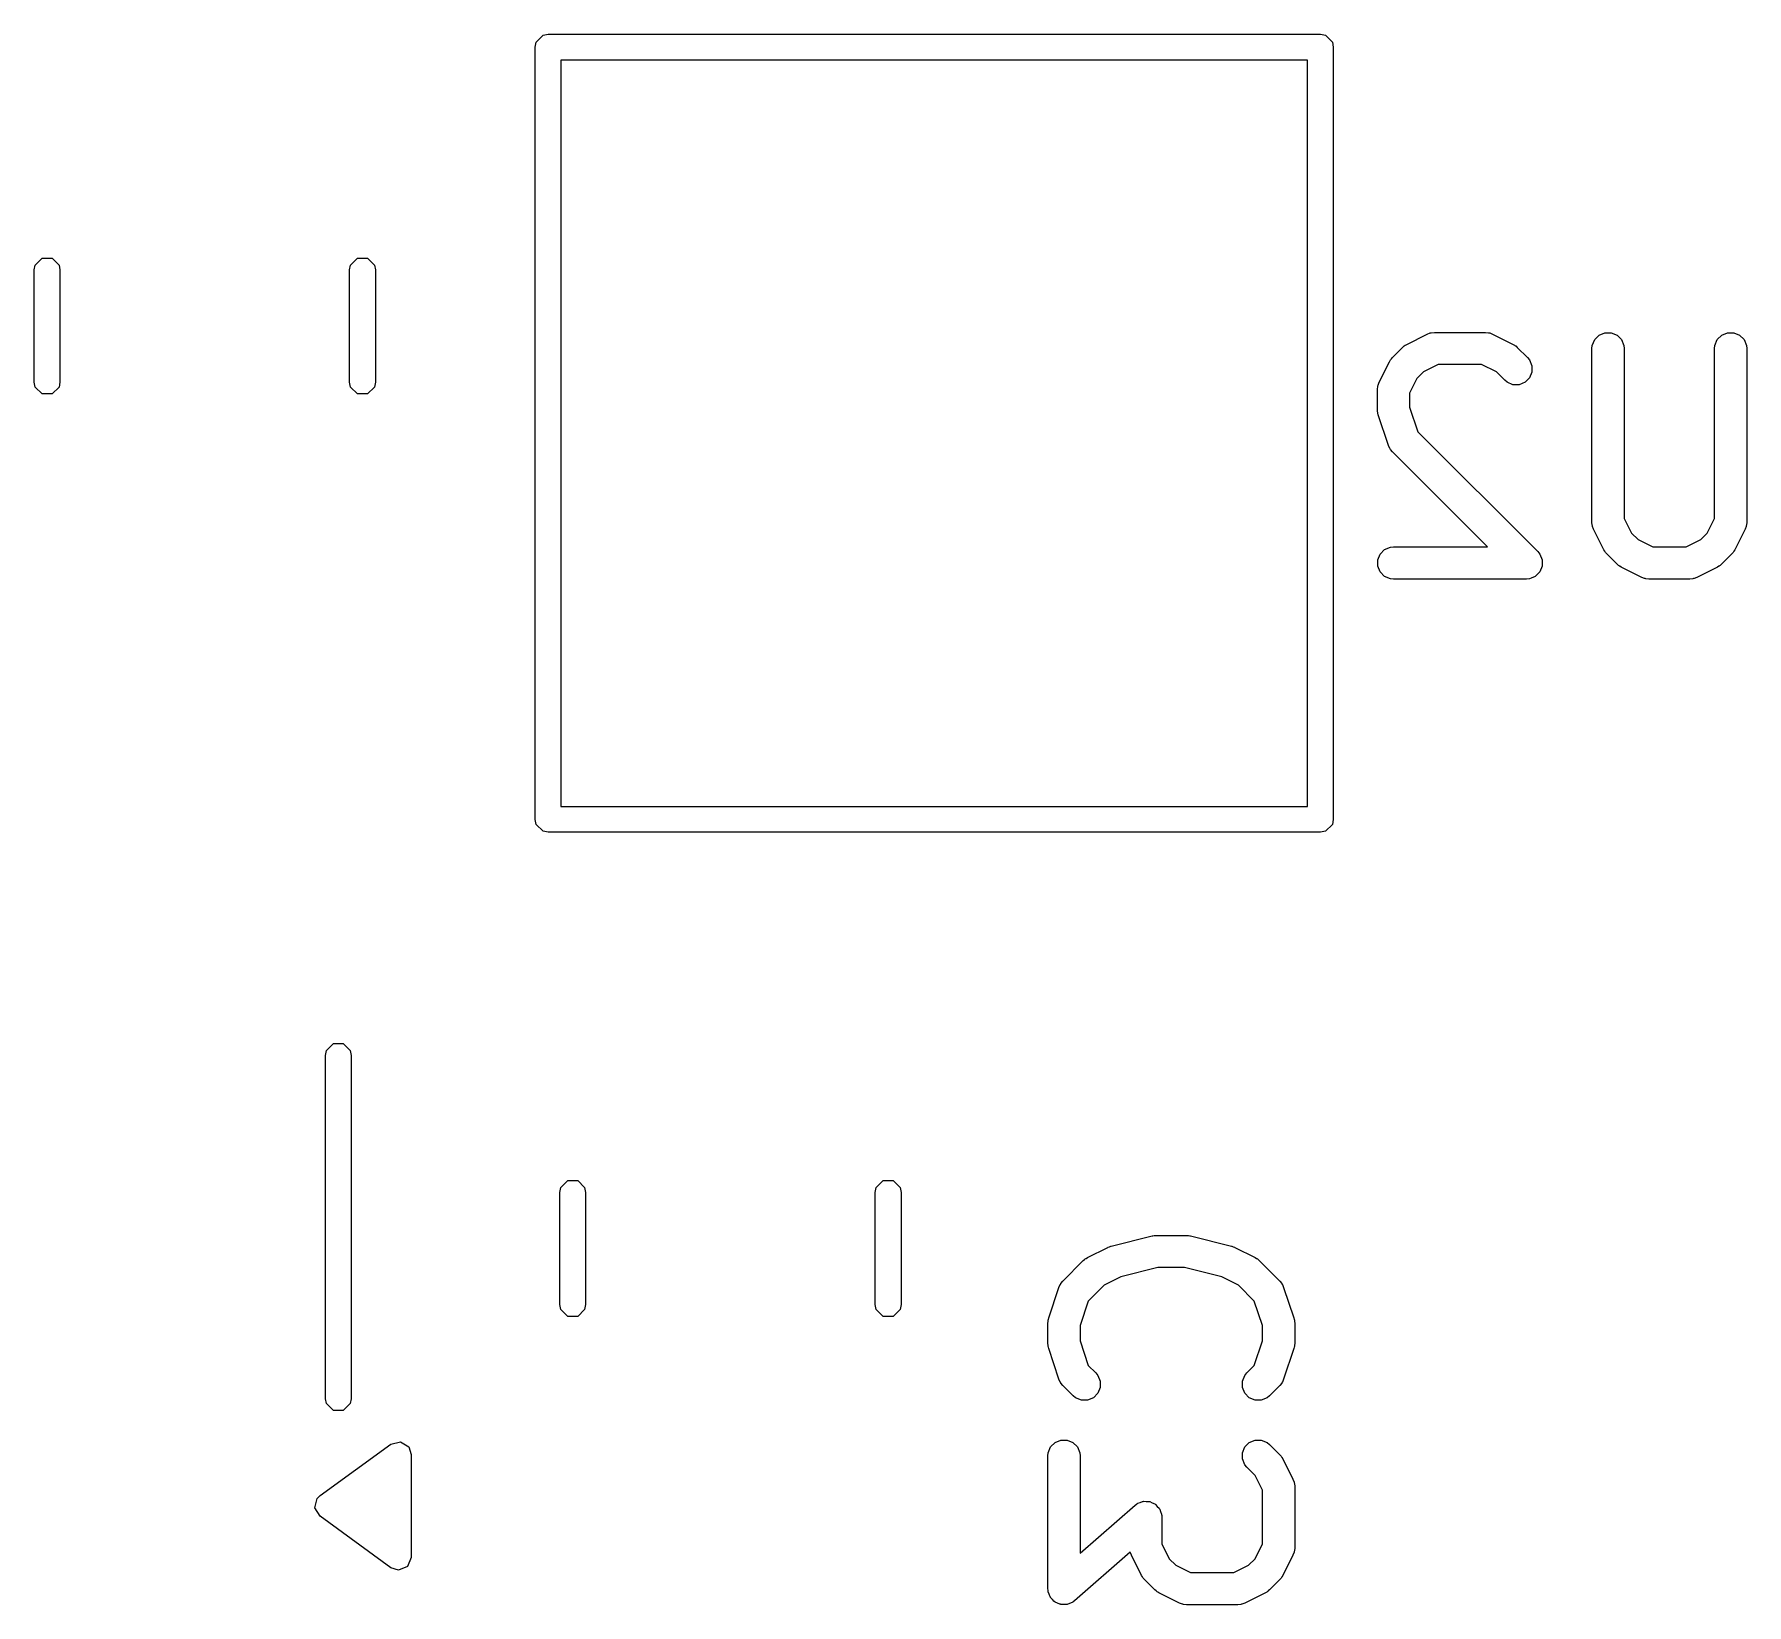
# Model space of a CAD drawing. Extents: x 2.6 to 14.1, y -9.2 to -3.9.
# Drawn here: x 11.1492 to 11.4634, y -8.4932 to -8.205 of the extents above; entities that cross this region are included whole.
import ezdxf

# ---------------------------------------------------------------- set-up
doc = ezdxf.new("R2010")
doc.units = 0
doc.header["$MEASUREMENT"] = 0
doc.layers.add('BLACK', color=7, linetype='CONTINUOUS')

msp = doc.modelspace()

# ---------------------------------------------------------------- linework, layer by layer
at = {"layer": 'BLACK', "linetype": 'CONTINUOUS'}
for p, q in [((11.24256, -8.20513), (11.24347, -8.20495)), ((11.24347, -8.20495), (11.3852, -8.20495)), ((11.3852, -8.20495), (11.3861, -8.20513)), ((11.24111, -8.20731), (11.24129, -8.20641)), ((11.24111, -8.34905), (11.24111, -8.20731)), ((11.24129, -8.20641), (11.24256, -8.20513)), ((11.3861, -8.20513), (11.38738, -8.20641)), ((11.38738, -8.20641), (11.38756, -8.20731)), ((11.38756, -8.20731), (11.38756, -8.34905)), ((11.24583, -8.20968), (11.24583, -8.34669)), ((11.38284, -8.20968), (11.24583, -8.20968)), ((11.38284, -8.34669), (11.38284, -8.20968)), ((11.14918, -8.24821), (11.14936, -8.24731)), ((11.14918, -8.26878), (11.14918, -8.24821)), ((11.14936, -8.24731), (11.15064, -8.24603)), ((11.15064, -8.24603), (11.15244, -8.24603)), ((11.15244, -8.24603), (11.15372, -8.24731)), ((11.15372, -8.24731), (11.1539, -8.24821)), ((11.1539, -8.24821), (11.1539, -8.26878)), ((11.20705, -8.24821), (11.20723, -8.24731)), ((11.20705, -8.26878), (11.20705, -8.24821)), ((11.20723, -8.24731), (11.20851, -8.24603)), ((11.20851, -8.24603), (11.21032, -8.24603)), ((11.21032, -8.24603), (11.2116, -8.24731)), ((11.2116, -8.24731), (11.21178, -8.24821)), ((11.21178, -8.24821), (11.21178, -8.26878)), ((11.40103, -8.26186), (11.40478, -8.25998)), ((11.40478, -8.25998), (11.40532, -8.25977)), ((11.40532, -8.25977), (11.40543, -8.25977)), ((11.40543, -8.25977), (11.40553, -8.25973)), ((11.40553, -8.25973), (11.4061, -8.25967)), ((11.4061, -8.25967), (11.41548, -8.25967)), ((11.41548, -8.25967), (11.41605, -8.25973)), ((11.41605, -8.25973), (11.41615, -8.25977)), ((11.41615, -8.25977), (11.41626, -8.25977)), ((11.41626, -8.25977), (11.4168, -8.25998)), ((11.4168, -8.25998), (11.42055, -8.26186)), ((11.43508, -8.26205), (11.43552, -8.26098)), ((11.43552, -8.26098), (11.43633, -8.26017)), ((11.43633, -8.26017), (11.4374, -8.25973)), ((11.4374, -8.25973), (11.43855, -8.25973)), ((11.43855, -8.25973), (11.43962, -8.26017)), ((11.43962, -8.26017), (11.44043, -8.26098)), ((11.44043, -8.26098), (11.44087, -8.26205)), ((11.45758, -8.26205), (11.45802, -8.26098)), ((11.45802, -8.26098), (11.45883, -8.26017)), ((11.45883, -8.26017), (11.4599, -8.25973)), ((11.4599, -8.25973), (11.46105, -8.25973)), ((11.46105, -8.25973), (11.46211, -8.26017)), ((11.46211, -8.26017), (11.46293, -8.26098)), ((11.46293, -8.26098), (11.46337, -8.26205)), ((11.39803, -8.26473), (11.39809, -8.26465)), ((11.39809, -8.26465), (11.39815, -8.26456)), ((11.39815, -8.26456), (11.39821, -8.26451)), ((11.39821, -8.26451), (11.39839, -8.26428)), ((11.39839, -8.26428), (11.40027, -8.26241)), ((11.40027, -8.26241), (11.40049, -8.26222)), ((11.40049, -8.26222), (11.40054, -8.26216)), ((11.40054, -8.26216), (11.40063, -8.26211)), ((11.40063, -8.26211), (11.40071, -8.26204)), ((11.40071, -8.26204), (11.40079, -8.26201)), ((11.40079, -8.26201), (11.40103, -8.26186)), ((11.42055, -8.26186), (11.4208, -8.26201)), ((11.4208, -8.26201), (11.42087, -8.26204)), ((11.42087, -8.26204), (11.42095, -8.26211)), ((11.42095, -8.26211), (11.42104, -8.26216)), ((11.42104, -8.26216), (11.42109, -8.26222)), ((11.42109, -8.26222), (11.42132, -8.26241)), ((11.42132, -8.26241), (11.42319, -8.26428)), ((11.42319, -8.26428), (11.42356, -8.26473)), ((11.43502, -8.26262), (11.43508, -8.26205)), ((11.43502, -8.29449), (11.43502, -8.26262)), ((11.44087, -8.26205), (11.44093, -8.26262)), ((11.44093, -8.26262), (11.44093, -8.2938)), ((11.45752, -8.26262), (11.45758, -8.26205)), ((11.45752, -8.2938), (11.45752, -8.26262)), ((11.46337, -8.26205), (11.46343, -8.26262)), ((11.46343, -8.26262), (11.46343, -8.29449)), ((11.39596, -8.2688), (11.39784, -8.26505)), ((11.39784, -8.26505), (11.398, -8.2648)), ((11.398, -8.2648), (11.39803, -8.26473)), ((11.4041, -8.26692), (11.40291, -8.26812)), ((11.4068, -8.26558), (11.4041, -8.26692)), ((11.41478, -8.26558), (11.4068, -8.26558)), ((11.41748, -8.26692), (11.41478, -8.26558)), ((11.41901, -8.26846), (11.41748, -8.26692)), ((11.42356, -8.26473), (11.424, -8.2658)), ((11.424, -8.26695), (11.42356, -8.26801)), ((11.424, -8.2658), (11.424, -8.26695)), ((11.14936, -8.26969), (11.14918, -8.26878)), ((11.15064, -8.27096), (11.14936, -8.26969)), ((11.15244, -8.27096), (11.15064, -8.27096)), ((11.15372, -8.26969), (11.15244, -8.27096)), ((11.1539, -8.26878), (11.15372, -8.26969)), ((11.20723, -8.26969), (11.20705, -8.26878)), ((11.20851, -8.27096), (11.20723, -8.26969)), ((11.21032, -8.27096), (11.20851, -8.27096)), ((11.2116, -8.26969), (11.21032, -8.27096)), ((11.21178, -8.26878), (11.2116, -8.26969)), ((11.39565, -8.27012), (11.39571, -8.26955)), ((11.39565, -8.27387), (11.39565, -8.27012)), ((11.39571, -8.26955), (11.39575, -8.26945)), ((11.39575, -8.26945), (11.39576, -8.26934)), ((11.39576, -8.26934), (11.39596, -8.2688)), ((11.40291, -8.26812), (11.40156, -8.27082)), ((11.40156, -8.27082), (11.40156, -8.27339)), ((11.41946, -8.26883), (11.41901, -8.26846)), ((11.42053, -8.26927), (11.41946, -8.26883)), ((11.42168, -8.26927), (11.42053, -8.26927)), ((11.42274, -8.26883), (11.42168, -8.26927)), ((11.42356, -8.26801), (11.42274, -8.26883)), ((11.39568, -8.27416), (11.39565, -8.27387)), ((11.40156, -8.27339), (11.40306, -8.2779)), ((11.39568, -8.27424), (11.39568, -8.27416)), ((11.3957, -8.27434), (11.39568, -8.27424)), ((11.39571, -8.27445), (11.3957, -8.27434)), ((11.39574, -8.27452), (11.39571, -8.27445)), ((11.3958, -8.27481), (11.39574, -8.27452)), ((11.39768, -8.28043), (11.3958, -8.27481)), ((11.39791, -8.28096), (11.39768, -8.28043)), ((11.40306, -8.2779), (11.42507, -8.2999)), ((11.39798, -8.28104), (11.39791, -8.28096)), ((11.39803, -8.28114), (11.39798, -8.28104)), ((11.39839, -8.28158), (11.39803, -8.28114)), ((11.41585, -8.29904), (11.39839, -8.28158)), ((11.43508, -8.29507), (11.43502, -8.29449)), ((11.43512, -8.29517), (11.43508, -8.29507)), ((11.43513, -8.29527), (11.43512, -8.29517)), ((11.43533, -8.29581), (11.43513, -8.29527)), ((11.43721, -8.29956), (11.43533, -8.29581)), ((11.44093, -8.2938), (11.44228, -8.29649)), ((11.45617, -8.29649), (11.45752, -8.2938)), ((11.46311, -8.29581), (11.46124, -8.29956)), ((11.46332, -8.29527), (11.46311, -8.29581)), ((11.46333, -8.29517), (11.46332, -8.29527)), ((11.46337, -8.29507), (11.46333, -8.29517)), ((11.46343, -8.29449), (11.46337, -8.29507)), ((11.39696, -8.29954), (11.39803, -8.2991)), ((11.39803, -8.2991), (11.39861, -8.29904)), ((11.39861, -8.29904), (11.41585, -8.29904)), ((11.44228, -8.29649), (11.44347, -8.29769)), ((11.44347, -8.29769), (11.44617, -8.29904)), ((11.44617, -8.29904), (11.45228, -8.29904)), ((11.45228, -8.29904), (11.45497, -8.29769)), ((11.45497, -8.29769), (11.45617, -8.29649)), ((11.39571, -8.30142), (11.39615, -8.30035)), ((11.39571, -8.30257), (11.39571, -8.30142)), ((11.39615, -8.30035), (11.39696, -8.29954)), ((11.42507, -8.2999), (11.42543, -8.30035)), ((11.42543, -8.30035), (11.42587, -8.30142)), ((11.42587, -8.30142), (11.42587, -8.30257)), ((11.43737, -8.29981), (11.43721, -8.29956)), ((11.4374, -8.29988), (11.43737, -8.29981)), ((11.43746, -8.29996), (11.4374, -8.29988)), ((11.43752, -8.30005), (11.43746, -8.29996)), ((11.43758, -8.3001), (11.43752, -8.30005)), ((11.43776, -8.30033), (11.43758, -8.3001)), ((11.43964, -8.30221), (11.43776, -8.30033)), ((11.43986, -8.30239), (11.43964, -8.30221)), ((11.43991, -8.30245), (11.43986, -8.30239)), ((11.45858, -8.30239), (11.45853, -8.30245)), ((11.45881, -8.30221), (11.45858, -8.30239)), ((11.46069, -8.30033), (11.45881, -8.30221)), ((11.46087, -8.3001), (11.46069, -8.30033)), ((11.46093, -8.30005), (11.46087, -8.3001)), ((11.46099, -8.29996), (11.46093, -8.30005)), ((11.46105, -8.29988), (11.46099, -8.29996)), ((11.46108, -8.29981), (11.46105, -8.29988)), ((11.46124, -8.29956), (11.46108, -8.29981)), ((11.39615, -8.30363), (11.39571, -8.30257)), ((11.39696, -8.30445), (11.39615, -8.30363)), ((11.39803, -8.30489), (11.39696, -8.30445)), ((11.39861, -8.30495), (11.39803, -8.30489)), ((11.42298, -8.30495), (11.39861, -8.30495)), ((11.42355, -8.30489), (11.42298, -8.30495)), ((11.42387, -8.30476), (11.42355, -8.30489)), ((11.42462, -8.30445), (11.42387, -8.30476)), ((11.42543, -8.30363), (11.42462, -8.30445)), ((11.42587, -8.30257), (11.42543, -8.30363)), ((11.44, -8.30251), (11.43991, -8.30245)), ((11.44008, -8.30257), (11.44, -8.30251)), ((11.44016, -8.3026), (11.44008, -8.30257)), ((11.4404, -8.30276), (11.44016, -8.3026)), ((11.44415, -8.30463), (11.4404, -8.30276)), ((11.44469, -8.30484), (11.44415, -8.30463)), ((11.4448, -8.30485), (11.44469, -8.30484)), ((11.4449, -8.30489), (11.4448, -8.30485)), ((11.44547, -8.30495), (11.4449, -8.30489)), ((11.45297, -8.30495), (11.44547, -8.30495)), ((11.45355, -8.30489), (11.45297, -8.30495)), ((11.45365, -8.30485), (11.45355, -8.30489)), ((11.45375, -8.30484), (11.45365, -8.30485)), ((11.45429, -8.30463), (11.45375, -8.30484)), ((11.45804, -8.30276), (11.45429, -8.30463)), ((11.45829, -8.3026), (11.45804, -8.30276)), ((11.45836, -8.30257), (11.45829, -8.3026)), ((11.45844, -8.30251), (11.45836, -8.30257)), ((11.45853, -8.30245), (11.45844, -8.30251)), ((11.24129, -8.34995), (11.24111, -8.34905)), ((11.24583, -8.34669), (11.38284, -8.34669)), ((11.38756, -8.34905), (11.38738, -8.34995)), ((11.24256, -8.35123), (11.24129, -8.34995)), ((11.24347, -8.35141), (11.24256, -8.35123)), ((11.3852, -8.35141), (11.24347, -8.35141)), ((11.3861, -8.35123), (11.3852, -8.35141)), ((11.38738, -8.34995), (11.3861, -8.35123)), ((11.2028, -8.39145), (11.20408, -8.39017)), ((11.20408, -8.39017), (11.20589, -8.39017)), ((11.20589, -8.39017), (11.20717, -8.39145)), ((11.20262, -8.39235), (11.2028, -8.39145)), ((11.20262, -8.42385), (11.20262, -8.39235)), ((11.20717, -8.39145), (11.20735, -8.39235)), ((11.20735, -8.39235), (11.20735, -8.42385)), ((11.24581, -8.4166), (11.24709, -8.41532)), ((11.24709, -8.41532), (11.2489, -8.41532)), ((11.2489, -8.41532), (11.25018, -8.4166)), ((11.30369, -8.4166), (11.30497, -8.41532)), ((11.30497, -8.41532), (11.30677, -8.41532)), ((11.30677, -8.41532), (11.30805, -8.4166)), ((11.24563, -8.4175), (11.24581, -8.4166)), ((11.24563, -8.43807), (11.24563, -8.4175)), ((11.25018, -8.4166), (11.25036, -8.4175)), ((11.25036, -8.4175), (11.25036, -8.43807)), ((11.30351, -8.4175), (11.30369, -8.4166)), ((11.30351, -8.43807), (11.30351, -8.4175)), ((11.30805, -8.4166), (11.30823, -8.4175)), ((11.30823, -8.4175), (11.30823, -8.43807)), ((11.20262, -8.45535), (11.20262, -8.42385)), ((11.20735, -8.42385), (11.20735, -8.45535)), ((11.34245, -8.42946), (11.3462, -8.42758)), ((11.3462, -8.42758), (11.34624, -8.42757)), ((11.34624, -8.42757), (11.34626, -8.42755)), ((11.34626, -8.42755), (11.3465, -8.42747)), ((11.3465, -8.42747), (11.34674, -8.42738)), ((11.34674, -8.42738), (11.34676, -8.42738)), ((11.34676, -8.42738), (11.34681, -8.42736)), ((11.34681, -8.42736), (11.3543, -8.42549)), ((11.3543, -8.42549), (11.3544, -8.42547)), ((11.3544, -8.42547), (11.35444, -8.42545)), ((11.35444, -8.42545), (11.35466, -8.42543)), ((11.35466, -8.42543), (11.35488, -8.4254)), ((11.35488, -8.4254), (11.35492, -8.42541)), ((11.35492, -8.42541), (11.35502, -8.4254)), ((11.35502, -8.4254), (11.36064, -8.4254)), ((11.36064, -8.4254), (11.36075, -8.42541)), ((11.36075, -8.42541), (11.36079, -8.4254)), ((11.36079, -8.4254), (11.361, -8.42543)), ((11.361, -8.42543), (11.36122, -8.42545)), ((11.36122, -8.42545), (11.36126, -8.42547)), ((11.36126, -8.42547), (11.36136, -8.42549)), ((11.36136, -8.42549), (11.36886, -8.42736)), ((11.36886, -8.42736), (11.3689, -8.42738)), ((11.3689, -8.42738), (11.36892, -8.42738)), ((11.36892, -8.42738), (11.36916, -8.42747)), ((11.36916, -8.42747), (11.36941, -8.42755)), ((11.36941, -8.42755), (11.36942, -8.42757)), ((11.36942, -8.42757), (11.36946, -8.42758)), ((11.36946, -8.42758), (11.37321, -8.42946)), ((11.33793, -8.43376), (11.34168, -8.43001)), ((11.34168, -8.43001), (11.34191, -8.42983)), ((11.34191, -8.42983), (11.34196, -8.42977)), ((11.34196, -8.42977), (11.34205, -8.42971)), ((11.34205, -8.42971), (11.34213, -8.42964)), ((11.34213, -8.42964), (11.3422, -8.42961)), ((11.3422, -8.42961), (11.34245, -8.42946)), ((11.37321, -8.42946), (11.37346, -8.42961)), ((11.37346, -8.42961), (11.37353, -8.42964)), ((11.37353, -8.42964), (11.37362, -8.42971)), ((11.37362, -8.42971), (11.3737, -8.42977)), ((11.3737, -8.42977), (11.37376, -8.42983)), ((11.37376, -8.42983), (11.37398, -8.43001)), ((11.37398, -8.43001), (11.37773, -8.43376)), ((11.33722, -8.43492), (11.33746, -8.43439)), ((11.33746, -8.43439), (11.33753, -8.43431)), ((11.33753, -8.43431), (11.33757, -8.43421)), ((11.33757, -8.43421), (11.33793, -8.43376)), ((11.34855, -8.43301), (11.34552, -8.43453)), ((11.35538, -8.4313), (11.34855, -8.43301)), ((11.36028, -8.4313), (11.35538, -8.4313)), ((11.36711, -8.43301), (11.36028, -8.4313)), ((11.37014, -8.43453), (11.36711, -8.43301)), ((11.37773, -8.43376), (11.3781, -8.43421)), ((11.3781, -8.43421), (11.37814, -8.43431)), ((11.37814, -8.43431), (11.37821, -8.43439)), ((11.37821, -8.43439), (11.37844, -8.43492)), ((11.33535, -8.44054), (11.33722, -8.43492)), ((11.3426, -8.43744), (11.3411, -8.44195)), ((11.34552, -8.43453), (11.3426, -8.43744)), ((11.37306, -8.43744), (11.37014, -8.43453)), ((11.37457, -8.44195), (11.37306, -8.43744)), ((11.37844, -8.43492), (11.38032, -8.44054)), ((11.24581, -8.43898), (11.24563, -8.43807)), ((11.24709, -8.44026), (11.24581, -8.43898)), ((11.2489, -8.44026), (11.24709, -8.44026)), ((11.25018, -8.43898), (11.2489, -8.44026)), ((11.25036, -8.43807), (11.25018, -8.43898)), ((11.30369, -8.43898), (11.30351, -8.43807)), ((11.30497, -8.44026), (11.30369, -8.43898)), ((11.30677, -8.44026), (11.30497, -8.44026)), ((11.30805, -8.43898), (11.30677, -8.44026)), ((11.30823, -8.43807), (11.30805, -8.43898)), ((11.33528, -8.44083), (11.33535, -8.44054)), ((11.38032, -8.44054), (11.38038, -8.44083)), ((11.3352, -8.44147), (11.33522, -8.44118)), ((11.3352, -8.44522), (11.3352, -8.44147)), ((11.33522, -8.4411), (11.33524, -8.441)), ((11.33522, -8.44118), (11.33522, -8.4411)), ((11.33524, -8.441), (11.33525, -8.4409)), ((11.33525, -8.4409), (11.33528, -8.44083)), ((11.3411, -8.44195), (11.3411, -8.44474)), ((11.37457, -8.44474), (11.37457, -8.44195)), ((11.38038, -8.44083), (11.38041, -8.4409)), ((11.38041, -8.4409), (11.38042, -8.441)), ((11.38042, -8.441), (11.38045, -8.4411)), ((11.38045, -8.4411), (11.38044, -8.44118)), ((11.38044, -8.44118), (11.38047, -8.44147)), ((11.38047, -8.44147), (11.38047, -8.44522)), ((11.33522, -8.44551), (11.3352, -8.44522)), ((11.33522, -8.44559), (11.33522, -8.44551)), ((11.33524, -8.44569), (11.33522, -8.44559)), ((11.33525, -8.4458), (11.33524, -8.44569)), ((11.33528, -8.44587), (11.33525, -8.4458)), ((11.33535, -8.44616), (11.33528, -8.44587)), ((11.33722, -8.45178), (11.33535, -8.44616)), ((11.3411, -8.44474), (11.3426, -8.44925)), ((11.37306, -8.44925), (11.37457, -8.44474)), ((11.38032, -8.44616), (11.37844, -8.45178)), ((11.38038, -8.44587), (11.38032, -8.44616)), ((11.38041, -8.4458), (11.38038, -8.44587)), ((11.38042, -8.44569), (11.38041, -8.4458)), ((11.38045, -8.44559), (11.38042, -8.44569)), ((11.38047, -8.44522), (11.38044, -8.44551)), ((11.38044, -8.44551), (11.38045, -8.44559)), ((11.3426, -8.44925), (11.34399, -8.45063)), ((11.37168, -8.45063), (11.37306, -8.44925)), ((11.33746, -8.45231), (11.33722, -8.45178)), ((11.33753, -8.45239), (11.33746, -8.45231)), ((11.33757, -8.45249), (11.33753, -8.45239)), ((11.33793, -8.45293), (11.33757, -8.45249)), ((11.33981, -8.45481), (11.33793, -8.45293)), ((11.34399, -8.45063), (11.34435, -8.45108)), ((11.34435, -8.45108), (11.34479, -8.45215)), ((11.34479, -8.45215), (11.34479, -8.4533)), ((11.37087, -8.45215), (11.37131, -8.45108)), ((11.37087, -8.4533), (11.37087, -8.45215)), ((11.37131, -8.45108), (11.37168, -8.45063)), ((11.37773, -8.45293), (11.37586, -8.45481)), ((11.3781, -8.45249), (11.37773, -8.45293)), ((11.37814, -8.45239), (11.3781, -8.45249)), ((11.37821, -8.45231), (11.37814, -8.45239)), ((11.37844, -8.45178), (11.37821, -8.45231)), ((11.2028, -8.45625), (11.20262, -8.45535)), ((11.20408, -8.45753), (11.2028, -8.45625)), ((11.20717, -8.45625), (11.20589, -8.45753)), ((11.20735, -8.45535), (11.20717, -8.45625)), ((11.34026, -8.45518), (11.33981, -8.45481)), ((11.34132, -8.45562), (11.34026, -8.45518)), ((11.34247, -8.45562), (11.34132, -8.45562)), ((11.34354, -8.45518), (11.34247, -8.45562)), ((11.34435, -8.45436), (11.34354, -8.45518)), ((11.34479, -8.4533), (11.34435, -8.45436)), ((11.37131, -8.45436), (11.37087, -8.4533)), ((11.37213, -8.45518), (11.37131, -8.45436)), ((11.37319, -8.45562), (11.37213, -8.45518)), ((11.37434, -8.45562), (11.37319, -8.45562)), ((11.37541, -8.45518), (11.37434, -8.45562)), ((11.37586, -8.45481), (11.37541, -8.45518)), ((11.20589, -8.45753), (11.20408, -8.45753)), ((11.20163, -8.47312), (11.21462, -8.46367)), ((11.21462, -8.46367), (11.21638, -8.46325)), ((11.21638, -8.46325), (11.21792, -8.46419)), ((11.21792, -8.46419), (11.21837, -8.46558)), ((11.21837, -8.46558), (11.21837, -8.48448)), ((11.3352, -8.46585), (11.33525, -8.46527)), ((11.3352, -8.49022), (11.3352, -8.46585)), ((11.33525, -8.46527), (11.33569, -8.4642)), ((11.33569, -8.4642), (11.33651, -8.46339)), ((11.33651, -8.46339), (11.33757, -8.46295)), ((11.33757, -8.46295), (11.33872, -8.46295)), ((11.33872, -8.46295), (11.33979, -8.46339)), ((11.33979, -8.46339), (11.3406, -8.4642)), ((11.3406, -8.4642), (11.34104, -8.46527)), ((11.34104, -8.46527), (11.3411, -8.46585)), ((11.3411, -8.46585), (11.3411, -8.48371)), ((11.37087, -8.46527), (11.37131, -8.4642)), ((11.37087, -8.46642), (11.37087, -8.46527)), ((11.37131, -8.4642), (11.37213, -8.46339)), ((11.37213, -8.46339), (11.37319, -8.46295)), ((11.37319, -8.46295), (11.37434, -8.46295)), ((11.37434, -8.46295), (11.37541, -8.46339)), ((11.37541, -8.46339), (11.37586, -8.46376)), ((11.37586, -8.46376), (11.37773, -8.46563)), ((11.37773, -8.46563), (11.37792, -8.46586)), ((11.37131, -8.46749), (11.37087, -8.46642)), ((11.37168, -8.46793), (11.37131, -8.46749)), ((11.37322, -8.46947), (11.37168, -8.46793)), ((11.37792, -8.46586), (11.37798, -8.46591)), ((11.37798, -8.46591), (11.37803, -8.466)), ((11.37803, -8.466), (11.3781, -8.46608)), ((11.3781, -8.46608), (11.37813, -8.46615)), ((11.37813, -8.46615), (11.37828, -8.4664)), ((11.37828, -8.4664), (11.38016, -8.47015)), ((11.37457, -8.47217), (11.37322, -8.46947)), ((11.38016, -8.47015), (11.38037, -8.47069)), ((11.38037, -8.47069), (11.38037, -8.4708)), ((11.38037, -8.4708), (11.38041, -8.47089)), ((11.38041, -8.47089), (11.38047, -8.47147)), ((11.38047, -8.47147), (11.38047, -8.48272)), ((11.20068, -8.4754), (11.20111, -8.47364)), ((11.20111, -8.47364), (11.20163, -8.47312)), ((11.3411, -8.48371), (11.3512, -8.47487)), ((11.3512, -8.47487), (11.35145, -8.47469)), ((11.35145, -8.47469), (11.35151, -8.47464)), ((11.35151, -8.47464), (11.35156, -8.47462)), ((11.35156, -8.47462), (11.35167, -8.47453)), ((11.35167, -8.47453), (11.35213, -8.47438)), ((11.35213, -8.47438), (11.35257, -8.4742)), ((11.35257, -8.4742), (11.35267, -8.4742)), ((11.35267, -8.4742), (11.35276, -8.47417)), ((11.35276, -8.47417), (11.35324, -8.4742)), ((11.35324, -8.4742), (11.35372, -8.4742)), ((11.35372, -8.4742), (11.35381, -8.47424)), ((11.35381, -8.47424), (11.35391, -8.47424)), ((11.35391, -8.47424), (11.35434, -8.47446)), ((11.35434, -8.47446), (11.35479, -8.47464)), ((11.35479, -8.47464), (11.35486, -8.47471)), ((11.35486, -8.47471), (11.35495, -8.47475)), ((11.35495, -8.47475), (11.35526, -8.47511)), ((11.35526, -8.47511), (11.3556, -8.47545)), ((11.37457, -8.48202), (11.37457, -8.47217)), ((11.20163, -8.47694), (11.20068, -8.4754)), ((11.21462, -8.48639), (11.20163, -8.47694)), ((11.3556, -8.47545), (11.35564, -8.47555)), ((11.35564, -8.47555), (11.3557, -8.47562)), ((11.3557, -8.47562), (11.35586, -8.47607)), ((11.35586, -8.47607), (11.35604, -8.47652)), ((11.35604, -8.47652), (11.35606, -8.47666)), ((11.35606, -8.47666), (11.35607, -8.47671)), ((11.35607, -8.47671), (11.35607, -8.47679)), ((11.35607, -8.47679), (11.3561, -8.47709)), ((11.3561, -8.47709), (11.3561, -8.48202)), ((11.21837, -8.48448), (11.21768, -8.48615)), ((11.3503, -8.48351), (11.34009, -8.49244)), ((11.3505, -8.48404), (11.3503, -8.48351)), ((11.35238, -8.48779), (11.3505, -8.48404)), ((11.3561, -8.48202), (11.35745, -8.48472)), ((11.37322, -8.48472), (11.37457, -8.48202)), ((11.38016, -8.48404), (11.37828, -8.48779)), ((11.38037, -8.4835), (11.38016, -8.48404)), ((11.38041, -8.48329), (11.38037, -8.48339)), ((11.38037, -8.48339), (11.38037, -8.4835)), ((11.38047, -8.48272), (11.38041, -8.48329)), ((11.21601, -8.48684), (11.21462, -8.48639)), ((11.21768, -8.48615), (11.21601, -8.48684)), ((11.35254, -8.48804), (11.35238, -8.48779)), ((11.35745, -8.48472), (11.35864, -8.48592)), ((11.35864, -8.48592), (11.36134, -8.48726)), ((11.36134, -8.48726), (11.36932, -8.48726)), ((11.36932, -8.48726), (11.37202, -8.48592)), ((11.37202, -8.48592), (11.37322, -8.48472)), ((11.37828, -8.48779), (11.37813, -8.48804)), ((11.33523, -8.49052), (11.3352, -8.49022)), ((11.33522, -8.4906), (11.33523, -8.49052)), ((11.33524, -8.49065), (11.33522, -8.4906)), ((11.33525, -8.49079), (11.33524, -8.49065)), ((11.33544, -8.49124), (11.33525, -8.49079)), ((11.35257, -8.48811), (11.35254, -8.48804)), ((11.35263, -8.48819), (11.35257, -8.48811)), ((11.35269, -8.48828), (11.35263, -8.48819)), ((11.35275, -8.48833), (11.35269, -8.48828)), ((11.35293, -8.48856), (11.35275, -8.48833)), ((11.35481, -8.49043), (11.35293, -8.48856)), ((11.35503, -8.49062), (11.35481, -8.49043)), ((11.35509, -8.49067), (11.35503, -8.49062)), ((11.35517, -8.49073), (11.35509, -8.49067)), ((11.35525, -8.4908), (11.35517, -8.49073)), ((11.35533, -8.49083), (11.35525, -8.4908)), ((11.35557, -8.49098), (11.35533, -8.49083)), ((11.35932, -8.49286), (11.35557, -8.49098)), ((11.37509, -8.49098), (11.37134, -8.49286)), ((11.37534, -8.49083), (11.37509, -8.49098)), ((11.37541, -8.4908), (11.37534, -8.49083)), ((11.37549, -8.49073), (11.37541, -8.4908)), ((11.37558, -8.49067), (11.37549, -8.49073)), ((11.37563, -8.49062), (11.37558, -8.49067)), ((11.37586, -8.49043), (11.37563, -8.49062)), ((11.37773, -8.48856), (11.37586, -8.49043)), ((11.37792, -8.48833), (11.37773, -8.48856)), ((11.37798, -8.48828), (11.37792, -8.48833)), ((11.37803, -8.48819), (11.37798, -8.48828)), ((11.3781, -8.48811), (11.37803, -8.48819)), ((11.37813, -8.48804), (11.3781, -8.48811)), ((11.33559, -8.49169), (11.33544, -8.49124)), ((11.33565, -8.49177), (11.33559, -8.49169)), ((11.33569, -8.49186), (11.33565, -8.49177)), ((11.33603, -8.4922), (11.33569, -8.49186)), ((11.33635, -8.49256), (11.33603, -8.4922)), ((11.33644, -8.4926), (11.33635, -8.49256)), ((11.33651, -8.49267), (11.33644, -8.4926)), ((11.33695, -8.49286), (11.33651, -8.49267)), ((11.33738, -8.49307), (11.33695, -8.49286)), ((11.33748, -8.49307), (11.33738, -8.49307)), ((11.33757, -8.49311), (11.33748, -8.49307)), ((11.33805, -8.49311), (11.33757, -8.49311)), ((11.33853, -8.49315), (11.33805, -8.49311)), ((11.33862, -8.49311), (11.33853, -8.49315)), ((11.33872, -8.49311), (11.33862, -8.49311)), ((11.33917, -8.49293), (11.33872, -8.49311)), ((11.33962, -8.49278), (11.33917, -8.49293)), ((11.33974, -8.49269), (11.33962, -8.49278)), ((11.33979, -8.49267), (11.33974, -8.49269)), ((11.33984, -8.49262), (11.33979, -8.49267)), ((11.34009, -8.49244), (11.33984, -8.49262)), ((11.35987, -8.49306), (11.35932, -8.49286)), ((11.35997, -8.49307), (11.35987, -8.49306)), ((11.36007, -8.49311), (11.35997, -8.49307)), ((11.36064, -8.49317), (11.36007, -8.49311)), ((11.37002, -8.49317), (11.36064, -8.49317)), ((11.37059, -8.49311), (11.37002, -8.49317)), ((11.37069, -8.49307), (11.37059, -8.49311)), ((11.3708, -8.49306), (11.37069, -8.49307)), ((11.37134, -8.49286), (11.3708, -8.49306))]:
    msp.add_line(p, q, dxfattribs=at)

doc.saveas('drawing.dxf')
